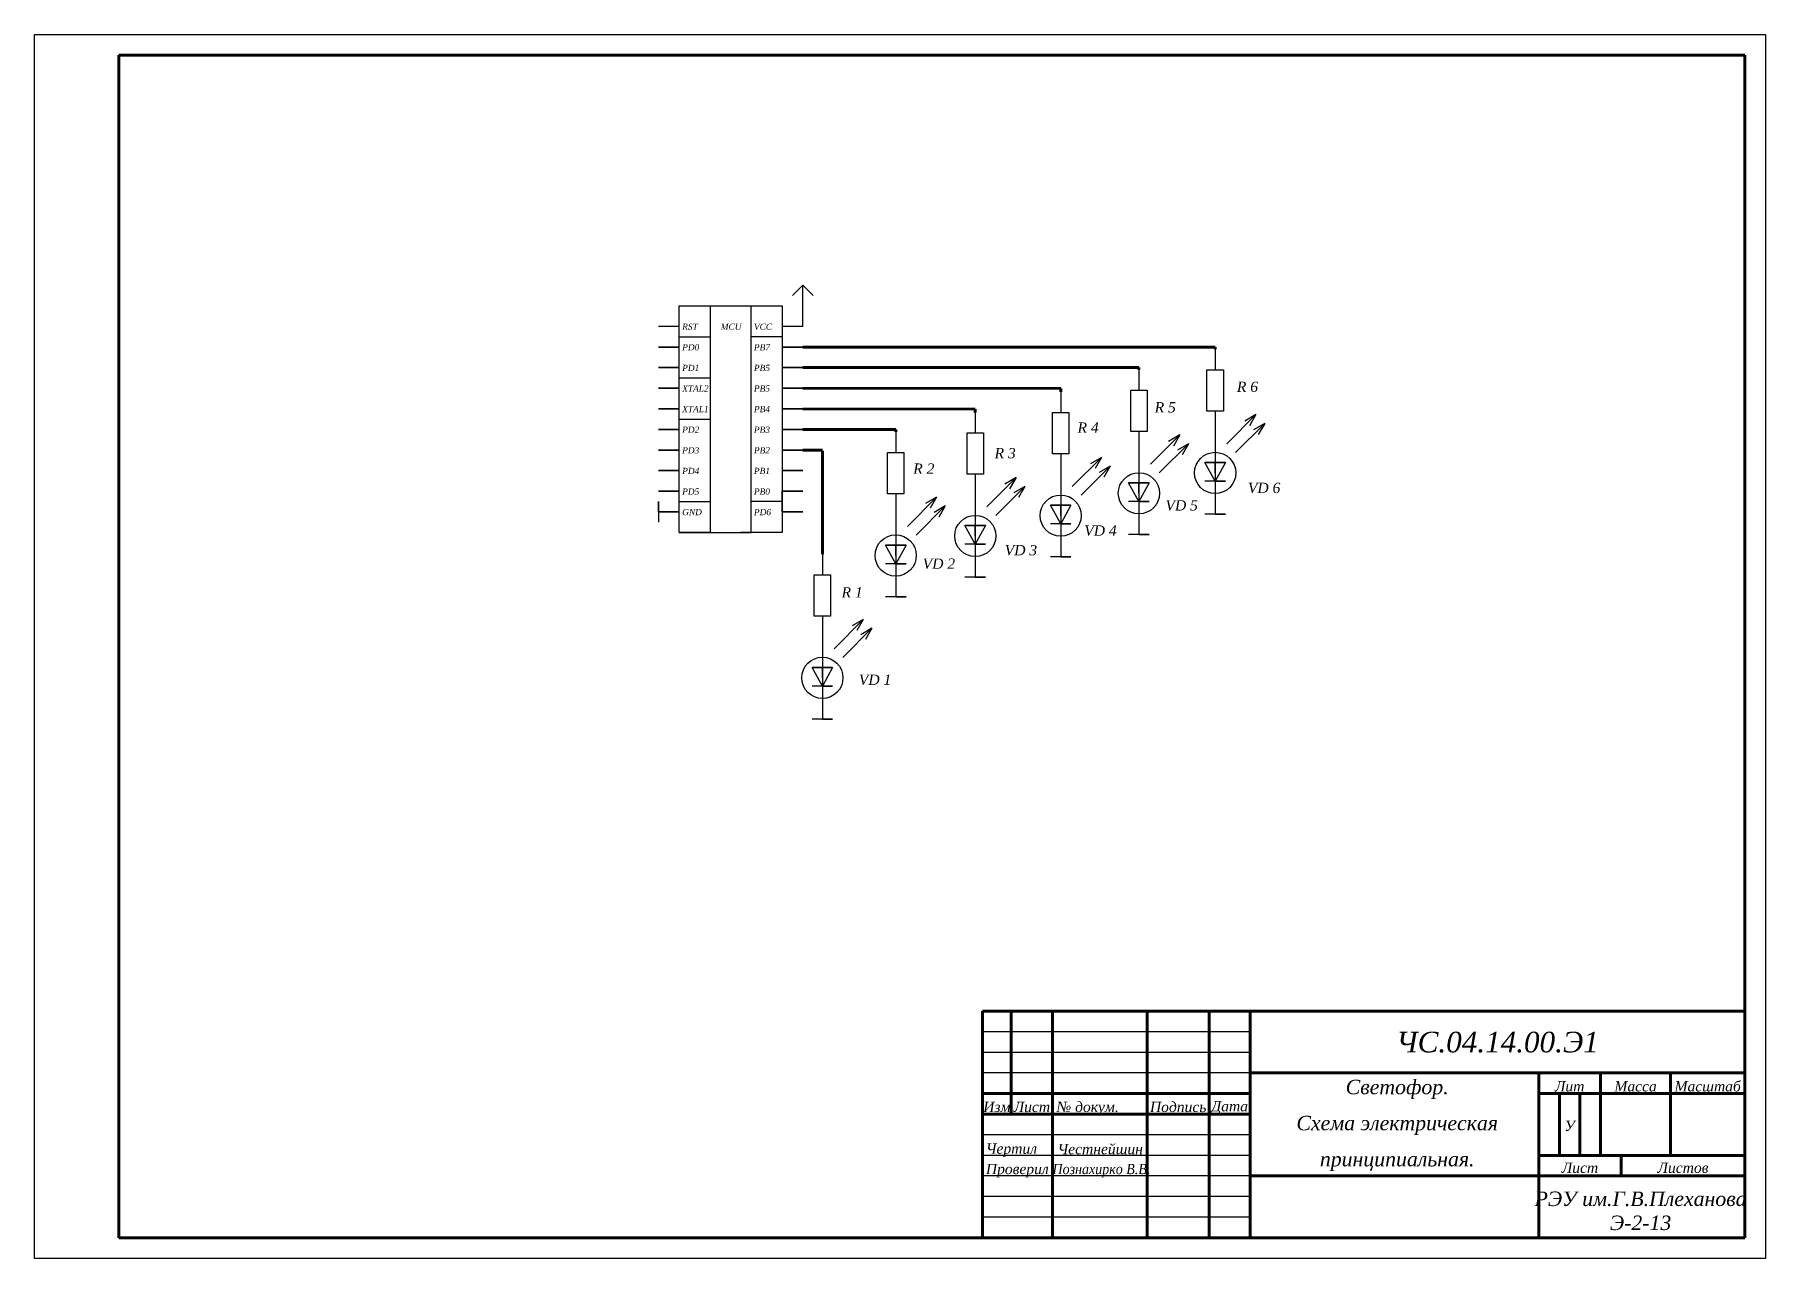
# Model space of a CAD drawing. Header units: millimetres. Extents: x -202 to 218, y 5 to 302.
import ezdxf

# ---------------------------------------------------------------- set-up
doc = ezdxf.new("R2010")
doc.units = ezdxf.units.MM
doc.layers.add('obvodka', color=7, linetype='Continuous', lineweight=90)
doc.layers.add('razmer', color=7, linetype='Continuous')
doc.styles.add('1', font='timesi.ttf', dxfattribs={"width": 0.9})
doc.styles.get("Standard").update_dxf_attribs({"font": 'timesi.ttf'})

msp = doc.modelspace()

# ---------------------------------------------------------------- linework, layer by layer
for p, q in [((-17.66, 238.83), (-15.16, 241.33)), ((-15.16, 231.33), (-15.16, 241.33)), ((-15.16, 241.33), (-12.66, 238.83)), ((-45.16, 231.33), (-45.16, 236.33)), ((-45.16, 236.33), (-37.66, 236.33)), ((-37.66, 236.33), (-37.66, 181.33)), ((-37.66, 236.33), (-27.66, 236.33)), ((-27.66, 181.33), (-27.66, 236.33)), ((-27.66, 236.33), (-20.16, 236.33)), ((-20.16, 236.33), (-20.16, 181.33)), ((-45.16, 231.33), (-50.16, 231.33)), ((-45.16, 226.33), (-45.16, 231.33)), ((-15.16, 231.33), (-20.16, 231.33)), ((-20.16, 231.33), (-20.16, 226.33)), ((-45.16, 228.83), (-37.66, 228.83)), ((-20.16, 228.83), (-27.66, 228.83)), ((-45.16, 226.33), (-50.16, 226.33)), ((-50.16, 226.33), (-45.16, 226.33)), ((-45.16, 221.33), (-45.16, 226.33)), ((-15.16, 226.33), (-20.16, 226.33)), ((-20.16, 226.33), (-15.16, 226.33)), ((84.92, 225.78), (84.92, 220.78)), ((-45.16, 221.33), (-50.16, 221.33)), ((-50.16, 221.33), (-45.16, 221.33)), ((-45.16, 216.33), (-45.16, 221.33)), ((-45.16, 218.83), (-37.66, 218.83)), ((-15.16, 221.33), (-20.16, 221.33)), ((-20.16, 221.33), (-15.16, 221.33)), ((66.42, 220.84), (66.42, 215.84)), ((82.92, 210.78), (82.92, 220.78)), ((82.92, 220.78), (84.92, 220.78)), ((84.92, 220.78), (86.92, 220.78)), ((86.92, 220.78), (86.92, 210.78)), ((-45.16, 216.33), (-50.16, 216.33)), ((-50.16, 216.33), (-45.16, 216.33)), ((-45.16, 211.33), (-45.16, 216.33)), ((-15.16, 216.33), (-20.16, 216.33)), ((-20.16, 216.33), (-15.16, 216.33)), ((47.43, 215.42), (47.43, 210.42)), ((64.42, 205.84), (64.42, 215.84)), ((64.42, 215.84), (66.42, 215.84)), ((66.42, 215.84), (68.42, 215.84)), ((68.42, 215.84), (68.42, 205.84)), ((-45.16, 211.33), (-50.16, 211.33)), ((-50.16, 211.33), (-45.16, 211.33)), ((-45.16, 206.33), (-45.16, 211.33)), ((-15.16, 211.33), (-20.16, 211.33)), ((-20.16, 211.33), (-15.16, 211.33)), ((26.71, 210.48), (26.71, 205.48)), ((45.43, 200.42), (45.43, 210.42)), ((45.43, 210.42), (47.43, 210.42)), ((47.43, 210.42), (49.43, 210.42)), ((49.43, 210.42), (49.43, 200.42)), ((86.92, 210.78), (82.92, 210.78)), ((84.92, 210.78), (84.92, 200.78)), ((-45.16, 206.33), (-50.16, 206.33)), ((-50.16, 206.33), (-45.16, 206.33)), ((-45.16, 206.33), (-47.66, 206.33)), ((-47.66, 206.33), (-45.16, 206.33)), ((-45.16, 208.83), (-37.66, 208.83)), ((-45.16, 201.33), (-45.16, 206.33)), ((-15.16, 206.33), (-20.16, 206.33)), ((-20.16, 206.33), (-15.16, 206.33)), ((-15.16, 206.33), (-17.66, 206.33)), ((-17.66, 206.33), (-15.16, 206.33)), ((68.42, 205.84), (64.42, 205.84)), ((66.42, 205.84), (66.42, 195.84)), ((87.75, 202.85), (94.82, 209.92)), ((89.87, 200.73), (96.95, 207.8)), ((94.82, 209.92), (92.13, 208.37)), ((94.82, 209.92), (93.27, 207.23)), ((96.95, 207.8), (94.26, 206.25)), ((96.95, 207.8), (95.39, 205.11)), ((7.4, 205.74), (7.4, 200.74)), ((24.71, 195.48), (24.71, 205.48)), ((24.71, 205.48), (26.71, 205.48)), ((26.71, 205.48), (28.71, 205.48)), ((28.71, 205.48), (28.71, 195.48)), ((69.25, 197.92), (76.32, 204.99)), ((71.37, 195.79), (78.44, 202.87)), ((76.32, 204.99), (73.63, 203.43)), ((76.32, 204.99), (74.77, 202.3)), ((78.44, 202.87), (75.75, 201.31)), ((78.44, 202.87), (76.89, 200.18)), ((-45.16, 201.33), (-50.16, 201.33)), ((-50.16, 201.33), (-45.16, 201.33)), ((-45.16, 196.33), (-45.16, 201.33)), ((-15.16, 201.33), (-20.16, 201.33)), ((-20.16, 201.33), (-15.16, 201.33)), ((5.4, 190.74), (5.4, 200.74)), ((5.4, 200.74), (7.4, 200.74)), ((7.4, 200.74), (9.4, 200.74)), ((9.4, 200.74), (9.4, 190.74)), ((49.43, 200.42), (45.43, 200.42)), ((47.43, 200.42), (47.43, 190.42)), ((50.26, 192.49), (57.33, 199.56)), ((52.38, 190.37), (59.45, 197.44)), ((57.33, 199.56), (54.64, 198.01)), ((57.33, 199.56), (55.77, 196.87)), ((59.45, 197.44), (56.76, 195.89)), ((59.45, 197.44), (57.9, 194.75)), ((87.42, 198.28), (82.42, 198.28)), ((84.92, 193.78), (82.42, 198.28)), ((82.42, 198.28), (87.42, 198.28)), ((84.92, 200.78), (84.92, 190.78)), ((84.92, 195.78), (84.92, 198.28)), ((84.92, 198.28), (87.42, 198.28)), ((87.42, 198.28), (84.92, 193.78)), ((-45.16, 196.33), (-50.16, 196.33)), ((-50.16, 196.33), (-45.16, 196.33)), ((-45.16, 191.33), (-45.16, 196.33)), ((-15.16, 196.33), (-20.16, 196.33)), ((-20.16, 196.33), (-15.16, 196.33)), ((28.71, 195.48), (24.71, 195.48)), ((26.71, 195.48), (26.71, 185.48)), ((29.53, 187.55), (36.61, 194.63)), ((36.61, 194.63), (33.92, 193.07)), ((36.61, 194.63), (35.05, 191.94)), ((68.92, 193.34), (63.92, 193.34)), ((66.42, 188.84), (63.92, 193.34)), ((63.92, 193.34), (68.92, 193.34)), ((66.42, 195.84), (66.42, 185.84)), ((66.42, 190.84), (66.42, 193.34)), ((66.42, 193.34), (68.92, 193.34)), ((68.92, 193.34), (66.42, 188.84)), ((87.42, 193.78), (82.42, 193.78)), ((84.92, 195.78), (84.92, 193.78)), ((84.92, 193.78), (87.42, 193.78)), ((-45.16, 191.33), (-50.16, 191.33)), ((-50.16, 191.33), (-45.16, 191.33)), ((-45.16, 186.33), (-45.16, 191.33)), ((-15.16, 191.33), (-20.16, 191.33)), ((-20.16, 191.33), (-15.16, 191.33)), ((-20.16, 186.33), (-20.16, 191.33)), ((9.4, 190.74), (5.4, 190.74)), ((7.4, 190.74), (7.4, 180.74)), ((10.23, 182.81), (17.3, 189.88)), ((17.3, 189.88), (14.61, 188.32)), ((17.3, 189.88), (15.75, 187.19)), ((31.66, 185.43), (38.73, 192.5)), ((38.73, 192.5), (36.04, 190.95)), ((38.73, 192.5), (37.17, 189.81)), ((47.43, 190.42), (47.43, 180.42)), ((66.42, 190.84), (66.42, 188.84)), ((84.92, 190.78), (84.92, 185.78)), ((-50.16, 186.33), (-50.16, 188.83)), ((-50.16, 188.83), (-50.16, 183.83)), ((-45.16, 186.33), (-50.16, 186.33)), ((-50.16, 186.33), (-45.16, 186.33)), ((-45.16, 188.83), (-37.66, 188.83)), ((-45.16, 181.33), (-45.16, 186.33)), ((-20.16, 188.83), (-27.66, 188.83)), ((-15.16, 186.33), (-20.16, 186.33)), ((-20.16, 186.33), (-15.16, 186.33)), ((12.35, 180.68), (19.42, 187.76)), ((19.42, 187.76), (16.73, 186.2)), ((19.42, 187.76), (17.87, 185.07)), ((26.71, 185.48), (26.71, 175.48)), ((49.93, 187.92), (44.93, 187.92)), ((47.43, 183.42), (44.93, 187.92)), ((44.93, 187.92), (49.93, 187.92)), ((47.43, 185.42), (47.43, 187.92)), ((47.43, 187.92), (49.93, 187.92)), ((49.93, 187.92), (47.43, 183.42)), ((47.43, 185.42), (47.43, 183.42)), ((68.92, 188.84), (63.92, 188.84)), ((66.42, 188.84), (68.92, 188.84)), ((66.42, 185.84), (66.42, 180.84)), ((87.42, 185.78), (82.42, 185.78)), ((84.92, 185.78), (87.42, 185.78)), ((-37.66, 181.33), (-45.16, 181.33)), ((-45.16, 181.33), (-37.66, 181.33)), ((-37.66, 181.33), (-27.66, 181.33)), ((-20.16, 181.33), (-30.16, 181.33)), ((7.4, 180.74), (7.4, 170.74)), ((29.21, 182.98), (24.21, 182.98)), ((26.71, 178.48), (24.21, 182.98)), ((24.21, 182.98), (29.21, 182.98)), ((26.71, 180.48), (26.71, 182.98)), ((26.71, 182.98), (29.21, 182.98)), ((29.21, 182.98), (26.71, 178.48)), ((49.93, 183.42), (44.93, 183.42)), ((47.43, 183.42), (49.93, 183.42)), ((68.92, 180.84), (63.92, 180.84)), ((66.42, 180.84), (68.92, 180.84)), ((9.9, 178.24), (4.9, 178.24)), ((7.4, 173.74), (4.9, 178.24)), ((4.9, 178.24), (9.9, 178.24)), ((7.4, 175.74), (7.4, 178.24)), ((7.4, 178.24), (9.9, 178.24)), ((9.9, 178.24), (7.4, 173.74)), ((29.21, 178.48), (24.21, 178.48)), ((26.71, 180.48), (26.71, 178.48)), ((26.71, 178.48), (29.21, 178.48)), ((47.43, 180.42), (47.43, 175.42)), ((-10.38, 176.04), (-10.38, 171.04)), ((9.9, 173.74), (4.9, 173.74)), ((7.4, 175.74), (7.4, 173.74)), ((7.4, 173.74), (9.9, 173.74)), ((26.71, 175.48), (26.71, 170.48)), ((49.93, 175.42), (44.93, 175.42)), ((47.43, 175.42), (49.93, 175.42)), ((-12.4, 161.05), (-12.4, 171.05)), ((-12.38, 171.04), (-10.38, 171.04)), ((-10.38, 171.04), (-8.38, 171.04)), ((-8.4, 171.05), (-8.4, 161.05)), ((7.4, 170.74), (7.4, 165.74)), ((29.21, 170.48), (24.21, 170.48)), ((26.71, 170.48), (29.21, 170.48)), ((9.9, 165.74), (4.9, 165.74)), ((7.4, 165.74), (9.9, 165.74)), ((-8.4, 161.05), (-12.4, 161.05)), ((-10.4, 161.05), (-10.4, 151.05)), ((-7.57, 153.12), (-0.5, 160.19)), ((-0.5, 160.19), (-3.19, 158.64)), ((-0.5, 160.19), (-2.05, 157.5)), ((-5.45, 151), (1.62, 158.07)), ((1.62, 158.07), (-1.07, 156.52)), ((1.62, 158.07), (0.07, 155.38)), ((-7.9, 148.55), (-12.9, 148.55)), ((-10.4, 144.05), (-12.9, 148.55)), ((-12.9, 148.55), (-7.9, 148.55)), ((-10.4, 151.05), (-10.4, 141.05)), ((-10.4, 146.05), (-10.4, 148.55)), ((-10.4, 148.55), (-7.9, 148.55)), ((-7.9, 148.55), (-10.4, 144.05)), ((-7.9, 144.05), (-12.9, 144.05)), ((-10.4, 146.05), (-10.4, 144.05)), ((-10.4, 144.05), (-7.9, 144.05)), ((-10.4, 141.05), (-10.4, 136.05)), ((-7.9, 136.05), (-12.9, 136.05)), ((-10.4, 136.05), (-7.9, 136.05))]:
    msp.add_line(p, q)
for centre in [(84.92, 195.78), (66.42, 190.84), (47.43, 185.42), (26.71, 180.48), (7.4, 175.74), (-10.4, 146.05)]:
    msp.add_circle(centre, 5)
at = {"layer": 'obvodka'}
for p, q in [((-181.1, 297.15), (-181.1, 10.15)), ((-181.1, 297.15), (213.44, 297.15)), ((213.44, 297.15), (213.44, 10.15)), ((-15.16, 226.33), (84.94, 226.33)), ((84.92, 225.78), (84.94, 226.33)), ((-15.16, 221.33), (66.42, 221.33)), ((66.42, 220.84), (66.42, 221.33)), ((-15.16, 216.33), (47.45, 216.25)), ((47.45, 216.25), (47.43, 215.42)), ((-15.16, 211.33), (26.71, 211.24)), ((26.71, 210.48), (26.71, 211.24)), ((-15.16, 206.33), (7.4, 206.35)), ((7.4, 206.31), (7.4, 206.35)), ((7.4, 205.74), (7.4, 206.31)), ((-15.16, 201.33), (-10.4, 201.33)), ((-10.4, 176.05), (-10.4, 201.13)), ((213.44, 65.15), (28.44, 65.15)), ((28.44, 10.15), (28.44, 65.15)), ((35.44, 40.15), (35.44, 65.15)), ((45.44, 10.15), (45.44, 65.15)), ((68.44, 10.15), (68.44, 65.15)), ((83.44, 10.15), (83.44, 65.15)), ((93.44, 10.15), (93.44, 65.15)), ((213.44, 50.15), (93.44, 50.15)), ((163.44, 50.15), (163.44, 10.15)), ((178.44, 50.15), (178.44, 30.15)), ((195.44, 50.15), (195.44, 30.15)), ((93.44, 45.15), (28.44, 45.15)), ((213.44, 45.15), (163.44, 45.15)), ((168.44, 45.15), (168.44, 30.15)), ((173.44, 45.15), (173.44, 30.15)), ((93.44, 40.15), (28.44, 40.15)), ((213.44, 30.15), (163.44, 30.15)), ((183.44, 30.15), (183.44, 25.15)), ((213.44, 25.15), (93.44, 25.15)), ((213.44, 25.15), (163.44, 25.15)), ((28.44, 10.15), (-181.1, 10.15)), ((213.44, 10.15), (28.44, 10.15))]:
    msp.add_line(p, q, dxfattribs=at)
at = {"layer": 'razmer'}
for p, q in [((-201.56, 5.15), (-201.56, 302.15)), ((-201.56, 302.15), (218.44, 302.15)), ((8.44, 302.15), (218.44, 302.15)), ((218.44, 302.15), (218.44, 5.15)), ((93.44, 60.15), (28.44, 60.15)), ((93.44, 55.15), (28.44, 55.15)), ((93.44, 50.15), (28.44, 50.15)), ((93.44, 35.15), (28.44, 35.15)), ((93.44, 30.15), (28.44, 30.15)), ((93.44, 25.15), (28.44, 25.15)), ((93.44, 20.15), (28.44, 20.15)), ((93.44, 15.15), (28.44, 15.15)), ((218.44, 5.15), (-201.56, 5.15))]:
    msp.add_line(p, q, dxfattribs=at)

# ---------------------------------------------------------------- texts
at = {"char_height": 1.5, "width": 8.9796, "attachment_point": 1}
for s, insert in [('{RST}', (-44.42, 232.02)), ('{MCU}', (-35.06, 232.02)), ('{VCC}', (-27.01, 232.02)), ('{PD0}', (-44.42, 227.02)), ('{PB7}', (-27.01, 227.02)), ('{PD1}', (-44.42, 222.02)), ('{PB5}', (-27.01, 222.02)), ('{XTAL2}', (-44.42, 217.02)), ('{PB5}', (-27.01, 217.02)), ('{XTAL1}', (-44.42, 212.02)), ('{PB4}', (-27.01, 212.02)), ('{PD2}', (-44.42, 207.02)), ('{PB3}', (-27.01, 207.02)), ('{PD3}', (-44.42, 202.02)), ('{PB2}', (-27.01, 202.02)), ('{PD4}', (-44.42, 197.02)), ('{PB1}', (-27.01, 197.02)), ('{PD5}', (-44.42, 192.02)), ('{PB0}', (-27.01, 192.02)), ('{GND}', (-44.42, 187.02)), ('{PD6}', (-27.01, 187.02))]:
    msp.add_mtext(s, dxfattribs=dict(at, insert=insert))
at = {"layer": 'obvodka', "insert": (-155, 95), "char_height": 5, "attachment_point": 1}
msp.add_mtext('{\\FARSimp.shx|c0;\\H0.5x;', dxfattribs=at)
at = {"layer": 'obvodka', "attachment_point": 1}
for s, width, heights, insert, char_height in [('{\\pxqc;ЧС.04.14.00.Э1}', 120, [2.73], (93.44, 60.15), 5), ('{\\pxsm1.5,qc;Светофор.\\PСхема электрическая принципиальная.}', 70, [25], (94.09, 48.5), 3.5), ('\\pxqc;{\\fTimes New Roman|b0|i1|c204|p18;Лит}', 15, [2.73], (163.44, 48.17), 2.5), ('\\pxqc;{\\fTimes New Roman|b0|i1|c204|p18;Масса}', 17, [2.73], (178.44, 48.17), 2.5), ('\\pxqc;{\\fTimes New Roman|b0|i1|c204|p18;Масштаб}', 18, [2.73], (195.44, 48.17), 2.5), ('\\pxqc;{\\fTimes New Roman|b0|i1|c204|p18;Изм}', 7, [2.73], (28.44, 43.17), 2.5), ('\\pxqc;{\\fTimes New Roman|b0|i1|c204|p18;Лист}', 10, [2.73], (35.44, 43.17), 2.5), ('\\pxql;{\\fTimes New Roman|b0|i1|c204|p18;№\\fTimes New Roman|b0|i1|c0|p18; \\fTimes New Roman|b0|i1|c204|p18;докум\\fTimes New Roman|b0|i1|c0|p18;.}', 23, [2.73], (46.42, 43.17), 2.5), ('\\pxqc;{\\fTimes New Roman|b0|i1|c204|p18;Подпись}', 15, [2.73], (68.44, 43.17), 2.5), ('\\pxqc;{\\fTimes New Roman|b0|i1|c204|p18;Дата}', 10, [2.73], (83.44, 43.33), 2.5), ('\\pxqc;{\\fTimes New Roman|b0|i1|c204|p18;У}', 5, [2.73], (168.44, 38.57), 2.5), ('\\pxql;{\\fTimes New Roman|b0|i1|c204|p18;Чертил}', 17, [2.73], (29.26, 33.05), 2.5), ('{\\pxql;\\fTimes New Roman|b0|i1|c204|p18;Честнейшин }', 23, [2.73], (46.66, 32.94), 2.5), ('\\pxqc;{\\fTimes New Roman|b0|i1|c204|p18;Лист}', 20, [2.73], (163.44, 28.41), 2.5), ('\\pxqc;{\\fTimes New Roman|b0|i1|c204|p18;Листов}', 30, [0], (183.44, 28.41), 2.5), ('{\\pxqc;\\fTimes New Roman|b0|i1|c204|p18;РЭУ им.Г.В.Плеханова\\PЭ-2-13}', 53.1453, [0], (161.58, 21.37), 3.5)]:
    msp.add_mtext_dynamic_manual_height_columns(s, width=width, gutter_width=12.5, heights=heights, dxfattribs=dict(at, insert=insert, char_height=char_height))
at = {"layer": 'obvodka'}
note = msp.add_mtext_dynamic_manual_height_columns('\\pxql;Проверил\\P', width=17, gutter_width=12.5, heights=[2.73, 0], dxfattribs=dict(at, insert=(29.28, 28.1), char_height=2.5, attachment_point=1))
for column, words in zip(note.columns.linked_columns, ['\\pxql;']):
    column.text = words
note = msp.add_mtext_dynamic_manual_height_columns('{\\pxql;Познахирко В.В.}', width=27.5441, gutter_width=12.5, heights=[2.73, 0], dxfattribs=dict(at, insert=(45.44, 28.1), char_height=2.5, attachment_point=1, style='1'))
at = {"layer": 'razmer', "char_height": 2.5, "width": 50.7642, "attachment_point": 1}
for s, insert in [('{\\pxqc;R 6}', (67.37, 217.94)), ('{\\pxqc;R 5}', (47.43, 212.96)), ('{\\pxqc;R 4}', (28.71, 208.03)), ('{\\pxqc;R 3}', (8.58, 201.83)), ('{\\pxqc;R 2}', (-11.16, 198.07)), ('{\\pxqc;VD 6}', (71.42, 193.4)), ('{\\pxqc;VD 5}', (51.41, 189.16)), ('{\\pxqc;VD 4}', (31.71, 183.04)), ('{\\pxqc;VD 3}', (12.4, 178.29)), ('{\\pxqc;VD 2}', (-7.5, 175.01)), ('{\\pxqc;R 1}', (-28.56, 168.05)), ('{\\pxqc;VD 1}', (-22.99, 146.84))]:
    msp.add_mtext(s, dxfattribs=dict(at, insert=insert))

doc.saveas('drawing.dxf')
